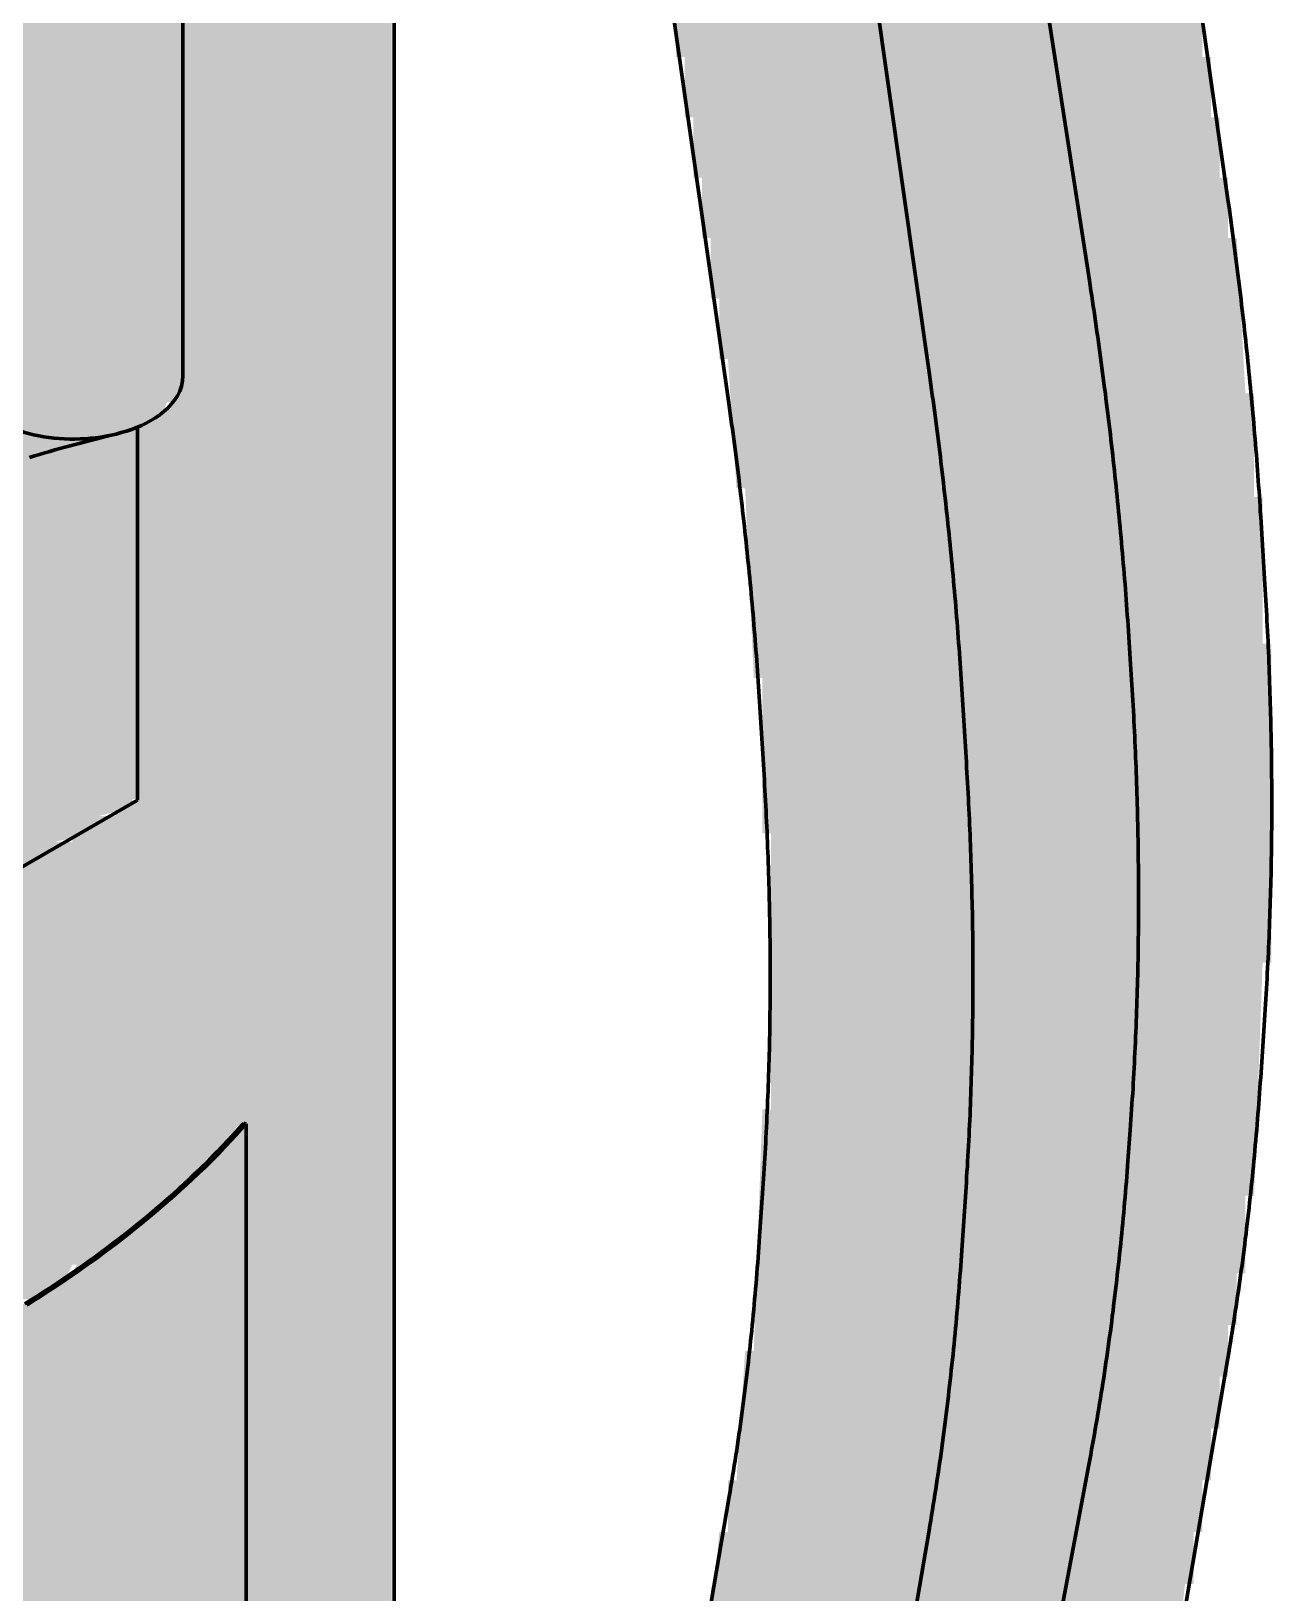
# Model space of a CAD drawing. Header units: millimetres. Extents: x 0 to 420, y 0 to 297.
# Drawn here: x 246.51 to 260.9, y 198.87 to 216.97 of the extents above; entities that cross this region are included whole.
import ezdxf

# ---------------------------------------------------------------- set-up
doc = ezdxf.new("R2010")
doc.units = ezdxf.units.MM
doc.layers.add('01-VISIBLE', color=7, linetype='CONTINUOUS', lineweight=70)
doc.layers.add('13-GRAFICA', color=30, linetype='CONTINUOUS', lineweight=18)

msp = doc.modelspace()

# ---------------------------------------------------------------- hatches: boundary and pattern name
at = {"layer": '13-GRAFICA', "true_color": 0xb21820}
h = msp.add_hatch(color=7, dxfattribs=at)
h.dxf.hatch_style = 1
h.paths.add_polyline_path([(220.992, 262.475), (220.992, 262.375), (221.192, 262.375), (221.192, 262.275), (221.792, 262.175), (221.792, 262.075), (221.992, 262.075), (221.992, 261.975), (222.192, 261.975), (222.192, 261.875), (222.392, 261.875), (222.392, 261.775), (222.592, 261.775), (222.592, 261.675), (222.792, 261.675), (222.792, 261.575), (222.992, 261.575), (222.992, 261.475), (223.592, 261.275), (223.692, 261.075), (223.892, 261.075), (223.892, 260.975), (224.292, 260.875), (224.392, 260.675), (224.992, 260.475), (225.092, 260.275), (225.692, 260.075), (225.792, 259.875), (225.992, 259.875), (225.992, 259.775), (226.192, 259.775), (226.292, 259.575), (226.892, 259.375), (226.992, 259.175), (227.592, 258.975), (227.692, 258.775), (228.292, 258.575), (228.392, 258.375), (228.792, 258.275), (228.892, 258.075), (229.092, 258.075), (229.092, 257.975), (229.492, 257.875), (229.592, 257.675), (230.192, 257.475), (230.292, 257.275), (230.692, 257.175), (230.792, 256.975), (231.392, 256.775), (231.492, 256.575), (231.692, 256.575), (231.692, 256.475), (232.092, 256.375), (232.192, 256.175), (232.792, 255.975), (232.892, 255.775), (233.292, 255.675), (233.392, 255.475), (233.992, 255.275), (234.092, 255.075), (234.492, 254.975), (234.492, 254.875), (234.792, 254.775), (234.892, 254.575), (235.292, 254.475), (235.392, 254.275), (235.592, 254.275), (235.692, 254.075), (236.092, 253.975), (236.292, 253.675), (236.492, 253.675), (236.592, 253.475), (236.792, 253.475), (236.892, 253.275), (237.092, 253.275), (237.292, 252.975), (237.492, 252.975), (237.492, 252.875), (237.792, 252.775), (238.092, 252.375), (238.292, 252.375), (238.492, 252.075), (238.692, 252.075), (238.992, 251.675), (239.192, 251.675), (239.392, 251.375), (239.592, 251.375), (240.092, 250.775), (240.292, 250.775), (240.792, 250.175), (240.992, 250.175), (242.192, 248.875), (242.392, 248.875), (242.392, 248.775), (243.192, 248.075), (243.192, 247.875), (244.292, 246.875), (244.292, 246.675), (244.392, 246.675), (244.392, 246.575), (244.692, 246.375), (244.692, 246.175), (245.092, 245.875), (245.092, 245.675), (245.392, 245.475), (245.392, 245.275), (245.592, 245.175), (245.592, 244.975), (245.792, 244.875), (245.792, 244.675), (246.092, 244.475), (246.092, 244.275), (246.292, 244.175), (246.292, 243.975), (246.492, 243.875), (246.492, 243.675), (246.792, 243.475), (246.792, 243.275), (246.892, 243.275), (246.992, 242.975), (247.192, 242.875), (247.192, 242.675), (247.292, 242.675), (247.292, 242.475), (247.392, 242.475), (247.392, 242.275), (247.492, 242.275), (247.492, 242.075), (247.592, 242.075), (247.592, 241.875), (247.692, 241.875), (247.692, 241.675), (247.792, 241.675), (247.892, 240.975), (247.992, 240.975), (247.992, 240.675), (248.092, 240.675), (248.092, 240.175), (248.192, 240.175), (248.192, 238.975), (248.292, 238.975), (248.292, 212.875), (248.192, 212.875), (248.192, 212.675), (248.092, 212.675), (247.992, 212.475), (247.792, 212.475), (247.792, 208.075), (247.692, 208.075), (247.692, 207.975), (247.292, 207.875), (247.192, 207.675), (246.792, 207.575), (246.692, 207.375), (246.092, 207.175), (245.992, 206.975), (245.392, 206.775), (245.392, 206.675), (245.092, 206.575), (245.092, 206.475), (244.592, 206.575), (244.592, 211.475), (244.692, 211.475), (244.692, 211.675), (244.892, 211.775), (244.892, 211.975), (245.092, 212.075), (245.092, 212.275), (245.392, 212.475), (245.392, 212.675), (245.492, 212.675), (245.592, 212.975), (245.692, 212.975), (245.692, 239.775), (245.592, 239.775), (245.492, 240.575), (245.392, 240.575), (245.392, 240.875), (245.292, 240.875), (245.192, 241.275), (244.992, 241.375), (244.992, 241.575), (244.792, 241.675), (244.792, 241.875), (244.592, 241.975), (244.592, 242.175), (244.392, 242.275), (244.392, 242.475), (244.092, 242.675), (244.092, 242.875), (243.892, 242.975), (243.892, 243.175), (243.692, 243.275), (243.692, 243.475), (243.392, 243.675), (243.392, 243.875), (243.192, 243.975), (243.192, 244.175), (242.792, 244.475), (242.792, 244.675), (242.492, 244.875), (242.492, 245.075), (241.792, 245.675), (241.792, 245.875), (241.692, 245.875), (239.992, 247.675), (239.792, 247.675), (239.092, 248.475), (238.892, 248.475), (238.392, 249.075), (238.192, 249.075), (237.792, 249.575), (237.592, 249.575), (237.392, 249.875), (237.192, 249.875), (236.892, 250.275), (236.692, 250.275), (236.492, 250.575), (236.292, 250.575), (236.092, 250.875), (235.892, 250.875), (235.892, 250.975), (235.592, 251.075), (235.392, 251.375), (235.192, 251.375), (235.092, 251.575), (234.892, 251.575), (234.692, 251.875), (234.492, 251.875), (234.392, 252.075), (234.192, 252.075), (234.192, 252.175), (233.992, 252.175), (233.892, 252.375), (233.492, 252.475), (233.392, 252.675), (233.192, 252.675), (233.092, 252.875), (232.692, 252.975), (232.592, 253.175), (231.992, 253.375), (231.892, 253.575), (231.292, 253.775), (231.192, 253.975), (230.592, 254.175), (230.492, 254.375), (230.092, 254.475), (229.992, 254.675), (229.792, 254.675), (229.792, 254.775), (229.392, 254.875), (229.292, 255.075), (228.692, 255.275), (228.592, 255.475), (227.992, 255.675), (227.892, 255.875), (227.492, 255.975), (227.392, 256.175), (227.192, 256.175), (227.192, 256.275), (226.792, 256.375), (226.692, 256.575), (226.092, 256.775), (225.992, 256.975), (225.392, 257.175), (225.292, 257.375), (225.092, 257.375), (225.092, 257.475), (224.892, 257.475), (224.792, 257.675), (224.192, 257.875), (224.092, 258.075), (223.492, 258.275), (223.392, 258.475), (222.992, 258.575), (222.892, 258.775), (222.692, 258.775), (222.692, 258.875), (222.492, 258.875), (222.492, 258.975), (222.292, 258.975), (222.292, 259.075), (222.092, 259.075), (222.092, 259.175), (221.492, 259.375), (221.492, 259.475), (221.192, 259.575), (221.192, 259.675), (220.692, 259.775), (220.692, 259.875), (220.692, 262.475)])
at = {"layer": '13-GRAFICA', "true_color": 0x202020}
h = msp.add_hatch(color=7, dxfattribs=at)
h.dxf.hatch_style = 1
h.paths.add_polyline_path([(250.692, 183.375), (250.992, 183.275), (251.092, 183.075), (251.492, 182.975), (251.492, 182.875), (251.792, 182.875), (251.792, 182.775), (251.992, 182.775), (251.992, 182.675), (252.192, 182.675), (252.192, 182.575), (252.392, 182.575), (252.392, 182.475), (252.892, 182.375), (252.892, 183.175), (252.992, 183.175), (252.992, 187.775), (253.092, 187.775), (253.092, 189.575), (253.192, 189.575), (253.292, 192.175), (253.392, 192.175), (253.492, 193.675), (253.592, 193.675), (253.592, 194.275), (253.692, 194.275), (253.692, 194.875), (253.792, 194.875), (253.792, 195.475), (253.892, 195.475), (253.892, 196.075), (253.992, 196.075), (253.992, 196.675), (254.092, 196.675), (254.292, 198.475), (254.392, 198.475), (254.492, 199.575), (254.592, 199.575), (254.592, 200.175), (254.692, 200.175), (254.792, 201.675), (254.892, 201.675), (254.992, 204.475), (255.092, 204.475), (255.092, 207.675), (254.992, 207.675), (254.992, 209.475), (254.892, 209.475), (254.792, 211.675), (254.692, 211.675), (254.592, 213.175), (254.492, 213.175), (254.492, 213.875), (254.392, 213.875), (254.392, 214.575), (254.292, 214.575), (254.292, 215.275), (254.192, 215.275), (254.192, 215.975), (254.092, 215.975), (254.092, 216.675), (253.992, 216.675), (253.992, 217.375), (253.892, 217.375), (253.892, 218.075), (253.792, 218.075), (253.792, 218.775), (253.692, 218.775), (253.692, 219.475), (253.592, 219.475), (253.592, 220.175), (253.492, 220.175), (253.392, 221.975), (253.292, 221.975), (253.192, 224.875), (253.092, 224.875), (253.092, 226.675), (252.992, 226.675), (252.992, 231.575), (252.892, 231.575), (252.892, 232.375), (252.792, 232.375), (252.792, 232.775), (252.692, 232.775), (252.692, 233.275), (252.592, 233.275), (252.492, 234.075), (252.392, 234.075), (252.292, 234.675), (252.192, 234.675), (252.192, 234.875), (252.092, 234.875), (251.892, 235.775), (251.792, 235.775), (251.792, 235.975), (251.692, 235.975), (251.692, 236.175), (251.592, 236.175), (251.592, 236.375), (251.492, 236.375), (251.492, 236.575), (251.392, 236.575), (251.392, 236.875), (251.292, 236.875), (251.292, 237.075), (251.192, 237.075), (251.192, 237.275), (251.092, 237.275), (250.892, 237.875), (250.692, 237.975), (250.692, 238.175), (250.492, 238.275), (250.492, 238.475), (250.292, 238.575), (250.192, 238.975), (250.092, 238.975), (249.992, 239.275), (249.692, 239.475), (249.692, 239.675), (249.192, 240.075), (249.192, 240.275), (249.092, 240.275), (247.992, 241.475), (247.792, 241.475), (247.792, 241.675), (247.692, 241.675), (247.692, 241.875), (247.592, 241.875), (247.592, 242.075), (247.492, 242.075), (247.492, 242.275), (247.392, 242.275), (247.192, 242.875), (246.992, 242.975), (246.992, 243.175), (246.792, 243.275), (246.792, 243.475), (246.492, 243.675), (246.492, 243.875), (246.292, 243.975), (246.292, 244.175), (246.092, 244.275), (246.092, 244.475), (245.792, 244.675), (245.792, 244.875), (245.592, 244.975), (245.592, 245.175), (245.392, 245.275), (245.392, 245.475), (245.292, 245.475), (245.292, 245.575), (245.092, 245.675), (245.092, 245.875), (244.992, 245.875), (245.092, 246.175), (245.592, 246.275), (245.692, 246.475), (245.892, 246.475), (245.992, 246.675), (246.392, 246.775), (246.492, 246.975), (246.692, 246.975), (246.692, 247.075), (246.892, 247.075), (246.892, 247.175), (247.092, 247.175), (247.092, 247.275), (247.792, 247.275), (247.792, 247.375), (249.092, 247.375), (249.092, 247.275), (249.392, 247.275), (249.392, 247.175), (250.192, 247.075), (250.192, 246.975), (250.792, 246.775), (250.892, 246.575), (251.292, 246.475), (251.392, 246.275), (251.992, 246.075), (251.992, 245.975), (252.092, 245.975), (252.192, 245.775), (252.392, 245.775), (253.092, 244.975), (253.292, 244.975), (253.292, 244.875), (254.192, 244.075), (254.192, 243.875), (254.692, 243.475), (254.692, 243.275), (255.192, 242.875), (255.192, 242.675), (255.392, 242.575), (255.392, 242.375), (255.492, 242.375), (255.592, 242.075), (255.792, 241.975), (255.892, 241.575), (256.092, 241.475), (256.092, 241.275), (256.192, 241.275), (256.292, 240.975), (256.492, 240.875), (256.592, 240.375), (256.692, 240.375), (256.692, 240.175), (256.792, 240.175), (256.792, 239.975), (256.892, 239.975), (256.892, 239.775), (256.992, 239.775), (256.992, 239.575), (257.092, 239.575), (257.092, 239.375), (257.192, 239.375), (257.192, 239.175), (257.292, 239.175), (257.292, 238.975), (257.392, 238.975), (257.392, 238.775), (257.492, 238.775), (257.692, 237.875), (257.792, 237.875), (257.792, 237.675), (257.892, 237.675), (257.892, 237.375), (257.992, 237.375), (257.992, 237.075), (258.092, 237.075), (258.092, 236.775), (258.192, 236.775), (258.192, 236.375), (258.292, 236.375), (258.292, 235.975), (258.392, 235.975), (258.392, 235.475), (258.492, 235.475), (258.492, 235.075), (258.592, 235.075), (258.592, 234.575), (258.692, 234.575), (258.692, 233.575), (258.792, 233.575), (258.792, 229.175), (258.892, 229.175), (258.892, 226.975), (258.992, 226.975), (259.092, 224.075), (259.192, 224.075), (259.192, 223.175), (259.292, 223.175), (259.392, 221.575), (259.492, 221.575), (259.492, 220.875), (259.592, 220.875), (259.592, 220.175), (259.692, 220.175), (259.692, 219.475), (259.792, 219.475), (259.792, 218.775), (259.892, 218.775), (259.892, 218.075), (259.992, 218.075), (259.992, 217.375), (260.092, 217.375), (260.092, 216.675), (260.192, 216.675), (260.192, 215.975), (260.292, 215.975), (260.292, 215.275), (260.392, 215.275), (260.392, 214.575), (260.492, 214.575), (260.592, 212.775), (260.692, 212.775), (260.692, 211.575), (260.792, 211.575), (260.792, 209.875), (260.892, 209.875), (260.892, 206.175), (260.792, 206.175), (260.692, 203.475), (260.592, 203.475), (260.592, 202.575), (260.492, 202.575), (260.492, 201.975), (260.392, 201.975), (260.392, 201.375), (260.292, 201.375), (260.292, 200.775), (260.192, 200.775), (260.192, 200.175), (260.092, 200.175), (260.092, 199.575), (259.992, 199.575), (259.992, 198.975), (259.892, 198.975), (259.692, 197.175), (259.592, 197.175), (259.492, 196.075), (259.392, 196.075), (259.392, 195.375), (259.292, 195.375), (259.292, 194.775), (259.192, 194.775), (259.192, 193.875), (259.092, 193.875), (259.092, 192.775), (258.992, 192.775), (258.892, 189.175), (258.792, 189.175), (258.792, 184.975), (258.692, 184.975), (258.692, 184.075), (258.592, 184.075), (258.592, 183.775), (258.492, 183.775), (258.492, 183.475), (258.392, 183.475), (258.392, 183.175), (258.292, 183.175), (258.292, 182.875), (258.192, 182.875), (258.192, 182.675), (258.092, 182.675), (257.992, 182.175), (257.592, 181.875), (257.592, 181.675), (257.192, 181.375), (257.192, 181.175), (257.092, 181.175), (256.892, 180.875), (256.692, 180.875), (256.592, 180.675), (255.992, 180.475), (255.892, 180.275), (255.692, 180.275), (255.692, 180.175), (255.092, 179.975), (254.992, 179.775), (254.592, 179.675), (254.492, 179.475), (254.092, 179.375), (253.992, 179.175), (253.492, 179.075), (253.292, 178.775), (252.692, 178.575), (252.592, 178.375), (252.392, 178.375), (252.392, 178.275), (252.192, 178.275), (252.192, 178.175), (251.992, 178.175), (251.992, 178.075), (250.792, 177.975), (250.792, 177.875), (250.692, 177.875)])
at = {"layer": '13-GRAFICA', "true_color": 0xb21820}
h = msp.add_hatch(color=7, dxfattribs=at)
h.dxf.hatch_style = 1
h.paths.add_polyline_path([(248.992, 226.775), (249.292, 226.975), (249.292, 227.175), (249.392, 227.175), (249.392, 227.275), (249.692, 227.475), (249.692, 227.675), (249.892, 227.775), (249.892, 227.975), (249.992, 227.975), (249.992, 228.175), (250.092, 228.175), (250.092, 228.475), (250.192, 228.475), (250.192, 228.775), (250.292, 228.775), (250.292, 229.175), (250.392, 229.175), (250.592, 230.075), (250.692, 230.075), (250.692, 177.275), (250.592, 177.275), (250.592, 177.075), (250.492, 177.075), (250.492, 176.675), (250.392, 176.675), (250.192, 175.775), (250.092, 175.775), (250.092, 175.575), (249.992, 175.575), (249.992, 175.175), (249.692, 175.175), (249.692, 175.275), (249.592, 175.275), (249.492, 175.675), (249.392, 175.675), (249.292, 175.975), (249.092, 176.075), (249.092, 176.275), (248.992, 176.275), (248.992, 176.475), (248.992, 187.375), (248.992, 204.275), (248.992, 226.575)])
h = msp.add_hatch(color=7, dxfattribs=at)
h.dxf.hatch_style = 1
h.paths.add_polyline_path([(225.392, 223.075), (225.392, 222.975), (225.692, 222.975), (225.692, 222.875), (225.992, 222.875), (225.992, 222.775), (226.892, 222.575), (226.892, 222.475), (227.092, 222.475), (227.092, 222.375), (227.392, 222.375), (227.392, 222.275), (227.692, 222.275), (227.692, 222.175), (227.992, 222.175), (227.992, 222.075), (228.292, 222.075), (228.292, 221.975), (229.392, 221.875), (229.392, 221.775), (230.492, 221.675), (230.492, 221.575), (231.092, 221.575), (231.092, 221.475), (231.592, 221.475), (231.592, 221.375), (236.492, 221.275), (236.492, 221.375), (237.392, 221.375), (237.392, 221.475), (239.292, 221.575), (239.292, 221.675), (239.692, 221.675), (239.692, 221.775), (240.092, 221.775), (240.092, 221.875), (240.492, 221.875), (240.492, 221.975), (240.892, 221.975), (240.892, 222.075), (242.092, 222.275), (242.092, 222.375), (242.392, 222.375), (242.392, 222.475), (243.092, 222.575), (243.092, 222.675), (243.292, 222.675), (243.292, 222.775), (243.492, 222.775), (243.492, 222.875), (243.692, 222.875), (243.692, 222.975), (243.892, 222.975), (243.892, 223.075), (244.192, 223.075), (244.192, 223.175), (244.392, 223.175), (244.392, 223.275), (244.592, 223.275), (244.592, 223.375), (244.792, 223.375), (244.792, 223.475), (244.992, 223.475), (244.992, 223.575), (245.292, 223.575), (245.292, 223.675), (245.692, 223.775), (245.692, 212.975), (245.592, 212.975), (245.592, 212.775), (245.392, 212.675), (245.392, 212.475), (245.092, 212.275), (245.092, 212.075), (244.892, 211.975), (244.892, 211.775), (244.792, 211.775), (244.692, 211.475), (244.592, 211.475), (244.592, 206.575), (244.792, 206.575), (244.792, 206.475), (245.292, 206.575), (245.392, 206.775), (245.992, 206.975), (246.092, 207.175), (246.692, 207.375), (246.792, 207.575), (246.992, 207.575), (246.992, 207.675), (247.192, 207.675), (247.292, 207.875), (247.492, 207.875), (247.492, 207.975), (247.792, 208.075), (247.792, 212.475), (247.992, 212.475), (247.992, 212.575), (248.192, 212.675), (248.192, 212.875), (248.292, 212.875), (248.292, 225.875), (248.592, 226.075), (248.592, 226.275), (248.992, 226.575), (248.992, 204.275), (248.892, 204.275), (248.792, 204.075), (248.592, 204.075), (247.992, 203.375), (247.792, 203.375), (247.292, 202.775), (247.092, 202.775), (247.092, 202.675), (246.992, 202.675), (246.892, 202.475), (246.692, 202.475), (246.592, 202.275), (246.392, 202.275), (246.392, 202.175), (246.192, 202.175), (246.192, 202.075), (245.992, 202.075), (245.992, 201.975), (245.792, 201.975), (245.792, 201.875), (245.192, 201.675), (245.092, 201.475), (244.892, 201.475), (244.892, 201.375), (244.692, 201.375), (244.692, 201.275), (244.492, 201.275), (244.492, 201.175), (244.292, 201.175), (244.292, 201.075), (244.092, 201.075), (244.092, 200.975), (243.792, 200.975), (243.792, 200.875), (243.492, 200.875), (243.492, 200.775), (243.192, 200.775), (243.192, 200.675), (242.892, 200.675), (242.892, 200.575), (242.592, 200.575), (242.592, 200.475), (242.192, 200.475), (242.192, 200.375), (241.892, 200.375), (241.892, 200.275), (241.592, 200.275), (241.592, 200.175), (241.292, 200.175), (241.292, 200.075), (240.992, 200.075), (240.992, 199.975), (239.892, 199.875), (239.892, 199.775), (239.292, 199.775), (239.292, 199.675), (238.692, 199.675), (238.692, 199.575), (238.092, 199.575), (238.092, 199.475), (237.492, 199.475), (237.492, 199.375), (233.292, 199.275), (233.292, 199.375), (232.392, 199.375), (232.392, 199.475), (229.792, 199.675), (229.792, 199.775), (228.992, 199.875), (228.992, 199.975), (228.692, 199.975), (228.692, 200.075), (228.292, 200.075), (228.292, 200.175), (227.892, 200.175), (227.892, 200.275), (227.492, 200.275), (227.492, 200.375), (227.092, 200.375), (227.092, 200.475), (226.792, 200.475), (226.792, 200.575), (226.392, 200.575), (226.392, 200.675), (226.192, 200.675), (226.192, 200.775), (225.892, 200.775), (225.892, 200.875), (225.692, 200.875), (225.692, 200.975), (225.492, 200.975), (225.492, 201.075), (225.292, 201.075), (225.292, 201.175), (225.192, 201.175), (225.192, 223.075)])
at = {"layer": '13-GRAFICA', "true_color": 0xffffff}
h = msp.add_hatch(color=7, dxfattribs=at)
h.dxf.hatch_style = 1
h.paths.add_polyline_path([(226.192, 200.675), (226.392, 200.675), (226.392, 200.575), (226.792, 200.575), (226.792, 200.475), (227.092, 200.475), (227.092, 200.375), (227.492, 200.375), (227.492, 200.275), (228.692, 200.075), (228.692, 199.975), (229.392, 199.875), (229.392, 199.775), (229.792, 199.775), (229.792, 199.675), (230.592, 199.675), (230.592, 199.575), (231.492, 199.575), (231.492, 199.475), (232.392, 199.475), (232.392, 199.375), (233.292, 199.375), (233.292, 199.275), (237.492, 199.375), (237.492, 199.475), (238.092, 199.475), (238.092, 199.575), (238.692, 199.575), (238.692, 199.675), (239.292, 199.675), (239.292, 199.775), (239.892, 199.775), (239.892, 199.875), (240.992, 199.975), (240.992, 200.075), (241.292, 200.075), (241.292, 200.175), (241.592, 200.175), (241.592, 200.275), (241.892, 200.275), (241.892, 200.375), (242.192, 200.375), (242.192, 200.475), (242.592, 200.475), (242.592, 200.575), (242.892, 200.575), (242.892, 200.675), (243.192, 200.675), (243.192, 200.775), (244.092, 200.975), (244.092, 201.075), (244.292, 201.075), (244.292, 201.175), (244.492, 201.175), (244.492, 201.275), (245.092, 201.475), (245.192, 201.675), (245.392, 201.675), (245.392, 201.775), (245.592, 201.775), (245.592, 201.875), (245.792, 201.875), (245.792, 201.975), (245.992, 201.975), (245.992, 202.075), (246.592, 202.275), (246.692, 202.475), (246.892, 202.475), (246.892, 202.575), (246.992, 202.575), (247.092, 202.775), (247.292, 202.775), (247.792, 203.375), (247.992, 203.375), (248.592, 204.075), (248.792, 204.075), (248.792, 204.175), (248.992, 204.275), (248.992, 187.375), (248.892, 187.375), (248.592, 186.975), (248.392, 186.975), (247.892, 186.375), (247.692, 186.375), (247.192, 185.775), (246.992, 185.775), (246.792, 185.475), (246.592, 185.475), (246.592, 185.375), (246.392, 185.375), (246.392, 185.275), (246.192, 185.275), (246.192, 185.175), (245.992, 185.175), (245.992, 185.075), (245.392, 184.875), (245.292, 184.675), (245.092, 184.675), (245.092, 184.575), (244.892, 184.575), (244.892, 184.475), (244.692, 184.475), (244.692, 184.375), (244.492, 184.375), (244.492, 184.275), (244.292, 184.275), (244.292, 184.175), (244.092, 184.175), (244.092, 184.075), (243.792, 184.075), (243.792, 183.975), (243.492, 183.975), (243.492, 183.875), (243.192, 183.875), (243.192, 183.775), (242.892, 183.775), (242.892, 183.675), (242.592, 183.675), (242.592, 183.575), (242.292, 183.575), (242.292, 183.475), (241.992, 183.475), (241.992, 183.375), (241.592, 183.375), (241.592, 183.275), (241.292, 183.275), (241.292, 183.175), (240.992, 183.175), (240.992, 183.075), (240.592, 183.075), (240.592, 182.975), (239.292, 182.875), (239.292, 182.775), (238.692, 182.775), (238.692, 182.675), (238.092, 182.675), (238.092, 182.575), (237.492, 182.575), (237.492, 182.475), (233.192, 182.375), (233.192, 182.475), (232.392, 182.475), (232.392, 182.575), (229.792, 182.775), (229.792, 182.875), (229.392, 182.875), (229.392, 182.975), (228.992, 182.975), (228.992, 183.075), (228.592, 183.075), (228.592, 183.175), (228.292, 183.175), (228.292, 183.275), (227.892, 183.275), (227.892, 183.375), (227.492, 183.375), (227.492, 183.475), (227.092, 183.475), (227.092, 183.575), (226.792, 183.575), (226.792, 183.675), (226.092, 183.775), (226.092, 183.875), (225.892, 183.875), (225.892, 183.975), (225.692, 183.975), (225.692, 184.075), (225.492, 184.075), (225.492, 184.175), (225.292, 184.175), (225.292, 184.275), (225.092, 184.275), (225.092, 184.375), (224.792, 184.375), (224.792, 184.475), (224.592, 184.475), (224.592, 184.575), (224.392, 184.575), (224.392, 184.675), (224.192, 184.675), (224.192, 184.775), (223.992, 184.775), (223.992, 184.875), (223.692, 184.875), (223.692, 184.975), (223.292, 185.075), (223.092, 185.375), (222.892, 185.375), (222.792, 185.575), (222.592, 185.575), (222.392, 185.875), (222.192, 185.875), (222.192, 185.975), (222.092, 185.975), (221.992, 186.175), (221.792, 186.175), (221.592, 186.475), (221.392, 186.475), (221.292, 186.675), (221.092, 186.675), (220.992, 186.975), (220.592, 187.275), (220.592, 187.475), (220.192, 187.775), (220.192, 204.675), (220.692, 204.275), (220.692, 204.075), (220.792, 204.075), (221.392, 203.375), (221.592, 203.375), (221.792, 203.075), (221.992, 203.075), (222.092, 202.875), (222.292, 202.875), (222.492, 202.575), (222.692, 202.575), (222.892, 202.275), (223.092, 202.275), (223.092, 202.175), (223.392, 202.075), (223.492, 201.875), (223.992, 201.775), (223.992, 201.675), (224.192, 201.675), (224.192, 201.575), (224.392, 201.575), (224.392, 201.475), (224.592, 201.475), (224.592, 201.375), (224.792, 201.375), (224.792, 201.275), (225.092, 201.275), (225.092, 201.175), (225.292, 201.175), (225.292, 201.075), (225.492, 201.075), (225.492, 200.975), (225.692, 200.975), (225.692, 200.875), (225.892, 200.875), (225.892, 200.775), (226.192, 200.775)])

# ---------------------------------------------------------------- linework, layer by layer
at = {"layer": '01-VISIBLE'}
for p, q in [((248.274, 238.668), (248.274, 212.979)), ((250.722, 178.021), (250.722, 230.277)), ((260.394, 214.994), (259.401, 221.961)), ((258.783, 214.083), (257.746, 220.782)), ((256.929, 212.993), (255.936, 219.96)), ((254.602, 212.662), (253.61, 219.629)), ((247.747, 208.06), (247.747, 212.384)), ((260.818, 210.56), (260.769, 211.345)), ((259.257, 209.696), (259.231, 210.086)), ((257.353, 208.56), (257.304, 209.345)), ((255.008, 208.414), (254.959, 209.199)), ((244.918, 206.427), (247.747, 208.06)), ((260.769, 204.844), (260.817, 205.573)), ((248.978, 204.315), (249.005, 204.308)), ((249.005, 187.422), (249.005, 204.308)), ((259.23, 203.877), (259.257, 204.236)), ((254.959, 203), (255.008, 203.729)), ((257.304, 202.844), (257.353, 203.572)), ((259.396, 195.771), (260.389, 201.592)), ((257.739, 194.852), (258.776, 200.353)), ((253.615, 194.166), (254.607, 199.987)), ((255.931, 193.771), (256.924, 199.592))]:
    msp.add_line(p, q, dxfattribs=at)
for points in [[(260.769, 211.345), (260.765, 211.405), (260.762, 211.465), (260.758, 211.525), (260.754, 211.585), (260.75, 211.645), (260.745, 211.705), (260.741, 211.765), (260.737, 211.825), (260.732, 211.885), (260.728, 211.945), (260.723, 212.005), (260.719, 212.065), (260.714, 212.125), (260.709, 212.185), (260.704, 212.245), (260.699, 212.305), (260.694, 212.365), (260.689, 212.425), (260.684, 212.485), (260.678, 212.545), (260.673, 212.605), (260.667, 212.664), (260.662, 212.724), (260.656, 212.784), (260.65, 212.844), (260.645, 212.904), (260.639, 212.964), (260.633, 213.024), (260.627, 213.084), (260.621, 213.143), (260.615, 213.203), (260.608, 213.263), (260.602, 213.323), (260.596, 213.383), (260.589, 213.442), (260.582, 213.502), (260.576, 213.562), (260.569, 213.622), (260.562, 213.681), (260.555, 213.741), (260.548, 213.801), (260.541, 213.861), (260.534, 213.92), (260.527, 213.98), (260.52, 214.04), (260.513, 214.1), (260.505, 214.159), (260.498, 214.219), (260.49, 214.279), (260.482, 214.338), (260.475, 214.398), (260.467, 214.458), (260.459, 214.517), (260.451, 214.577), (260.443, 214.636), (260.435, 214.696), (260.427, 214.756), (260.419, 214.815), (260.41, 214.875), (260.402, 214.934), (260.394, 214.994)], [(259.231, 210.086), (259.227, 210.146), (259.223, 210.206), (259.218, 210.266), (259.214, 210.325), (259.21, 210.385), (259.205, 210.445), (259.2, 210.505), (259.196, 210.565), (259.191, 210.625), (259.186, 210.685), (259.181, 210.745), (259.176, 210.804), (259.171, 210.864), (259.166, 210.924), (259.161, 210.984), (259.156, 211.044), (259.15, 211.103), (259.145, 211.163), (259.139, 211.223), (259.133, 211.283), (259.128, 211.343), (259.122, 211.402), (259.116, 211.462), (259.11, 211.522), (259.104, 211.582), (259.098, 211.641), (259.092, 211.701), (259.086, 211.761), (259.079, 211.821), (259.073, 211.88), (259.066, 211.94), (259.06, 212), (259.053, 212.059), (259.046, 212.119), (259.04, 212.179), (259.033, 212.238), (259.026, 212.298), (259.019, 212.358), (259.012, 212.417), (259.005, 212.477), (258.997, 212.537), (258.99, 212.596), (258.983, 212.656), (258.975, 212.715), (258.968, 212.775), (258.96, 212.834), (258.952, 212.894), (258.944, 212.954), (258.937, 213.013), (258.929, 213.073), (258.921, 213.132), (258.913, 213.192), (258.905, 213.251), (258.896, 213.311), (258.888, 213.37), (258.88, 213.43), (258.871, 213.489), (258.863, 213.549), (258.854, 213.608), (258.845, 213.667), (258.837, 213.727), (258.828, 213.786), (258.819, 213.846), (258.81, 213.905), (258.801, 213.964), (258.792, 214.024), (258.783, 214.083)], [(247.902, 212.461), (247.954, 212.492), (248.004, 212.527), (248.052, 212.565), (248.097, 212.605), (248.139, 212.649), (248.176, 212.697), (248.209, 212.748), (248.237, 212.802), (248.257, 212.859), (248.27, 212.919), (248.274, 212.979)], [(257.304, 209.345), (257.301, 209.405), (257.297, 209.465), (257.293, 209.525), (257.289, 209.585), (257.285, 209.645), (257.281, 209.705), (257.276, 209.765), (257.272, 209.825), (257.267, 209.885), (257.263, 209.945), (257.258, 210.005), (257.254, 210.065), (257.249, 210.125), (257.244, 210.185), (257.239, 210.245), (257.234, 210.305), (257.229, 210.364), (257.224, 210.424), (257.219, 210.484), (257.213, 210.544), (257.208, 210.604), (257.203, 210.664), (257.197, 210.724), (257.191, 210.784), (257.186, 210.844), (257.18, 210.904), (257.174, 210.963), (257.168, 211.023), (257.162, 211.083), (257.156, 211.143), (257.15, 211.203), (257.143, 211.263), (257.137, 211.322), (257.131, 211.382), (257.124, 211.442), (257.118, 211.502), (257.111, 211.562), (257.104, 211.621), (257.097, 211.681), (257.091, 211.741), (257.084, 211.801), (257.077, 211.86), (257.069, 211.92), (257.062, 211.98), (257.055, 212.039), (257.048, 212.099), (257.04, 212.159), (257.033, 212.218), (257.025, 212.278), (257.018, 212.338), (257.01, 212.397), (257.002, 212.457), (256.994, 212.517), (256.986, 212.576), (256.978, 212.636), (256.97, 212.696), (256.962, 212.755), (256.954, 212.815), (256.946, 212.874), (256.937, 212.934), (256.929, 212.993)], [(254.959, 209.199), (254.955, 209.259), (254.951, 209.319), (254.947, 209.379), (254.943, 209.439), (254.939, 209.499), (254.935, 209.559), (254.931, 209.619), (254.926, 209.679), (254.922, 209.738), (254.917, 209.798), (254.913, 209.858), (254.908, 209.918), (254.903, 209.978), (254.898, 210.038), (254.893, 210.097), (254.888, 210.157), (254.883, 210.217), (254.878, 210.277), (254.873, 210.337), (254.867, 210.396), (254.862, 210.456), (254.856, 210.516), (254.851, 210.576), (254.845, 210.636), (254.839, 210.695), (254.833, 210.755), (254.827, 210.815), (254.821, 210.874), (254.815, 210.934), (254.809, 210.994), (254.802, 211.054), (254.796, 211.113), (254.79, 211.173), (254.783, 211.233), (254.776, 211.292), (254.77, 211.352), (254.763, 211.412), (254.756, 211.471), (254.749, 211.531), (254.742, 211.591), (254.735, 211.65), (254.728, 211.71), (254.721, 211.769), (254.713, 211.829), (254.706, 211.888), (254.698, 211.948), (254.691, 212.008), (254.683, 212.067), (254.675, 212.127), (254.668, 212.186), (254.66, 212.246), (254.652, 212.305), (254.644, 212.365), (254.635, 212.424), (254.627, 212.484), (254.619, 212.543), (254.611, 212.603), (254.602, 212.662)], [(246.2, 212.412), (246.255, 212.387), (246.311, 212.365), (246.368, 212.345), (246.426, 212.327), (246.484, 212.31), (246.542, 212.296), (246.601, 212.284), (246.661, 212.273), (246.72, 212.265), (246.78, 212.257), (246.84, 212.252), (246.901, 212.248), (246.961, 212.246), (247.021, 212.246), (247.081, 212.247), (247.142, 212.25), (247.202, 212.255), (247.262, 212.261), (247.322, 212.269), (247.381, 212.279), (247.44, 212.291), (247.499, 212.304)], [(247.499, 212.304), (247.559, 212.32), (247.619, 212.337), (247.677, 212.357), (247.735, 212.38), (247.792, 212.404), (247.848, 212.431), (247.902, 212.461)], [(247.499, 212.304), (247.44, 212.289), (247.38, 212.275), (247.321, 212.26), (247.262, 212.245), (247.202, 212.23), (247.143, 212.214), (247.084, 212.199), (247.025, 212.183), (246.965, 212.168), (246.906, 212.152), (246.847, 212.135), (246.788, 212.119), (246.729, 212.102), (246.671, 212.085), (246.612, 212.068), (246.553, 212.051), (246.495, 212.033)], [(260.817, 205.573), (260.821, 205.633), (260.825, 205.693), (260.829, 205.753), (260.833, 205.813), (260.836, 205.873), (260.84, 205.933), (260.843, 205.993), (260.846, 206.053), (260.849, 206.113), (260.852, 206.173), (260.855, 206.233), (260.858, 206.293), (260.861, 206.353), (260.864, 206.413), (260.866, 206.473), (260.868, 206.533), (260.871, 206.594), (260.873, 206.654), (260.875, 206.714), (260.877, 206.774), (260.879, 206.834), (260.881, 206.894), (260.883, 206.954), (260.884, 207.014), (260.886, 207.074), (260.887, 207.134), (260.889, 207.195), (260.89, 207.255), (260.891, 207.315), (260.892, 207.375), (260.893, 207.435), (260.894, 207.495), (260.895, 207.555), (260.896, 207.615), (260.896, 207.676), (260.897, 207.736), (260.897, 207.796), (260.897, 207.856), (260.898, 207.916), (260.898, 207.976), (260.898, 208.036), (260.898, 208.097), (260.897, 208.157), (260.897, 208.217), (260.897, 208.277), (260.896, 208.337), (260.896, 208.397), (260.895, 208.457), (260.895, 208.517), (260.894, 208.578), (260.893, 208.638), (260.892, 208.698), (260.891, 208.758), (260.89, 208.818), (260.888, 208.878), (260.887, 208.938), (260.886, 208.998), (260.884, 209.059), (260.883, 209.119), (260.881, 209.179), (260.879, 209.239), (260.877, 209.299), (260.875, 209.359), (260.873, 209.419), (260.871, 209.479), (260.869, 209.539), (260.867, 209.599), (260.864, 209.66), (260.862, 209.72), (260.859, 209.78), (260.856, 209.84), (260.854, 209.9), (260.851, 209.96), (260.848, 210.02), (260.845, 210.08), (260.842, 210.14), (260.839, 210.2), (260.835, 210.26), (260.832, 210.32), (260.829, 210.38), (260.825, 210.44), (260.822, 210.5), (260.818, 210.56)], [(259.257, 204.236), (259.261, 204.296), (259.265, 204.356), (259.269, 204.416), (259.273, 204.476), (259.277, 204.536), (259.281, 204.596), (259.285, 204.656), (259.289, 204.716), (259.292, 204.776), (259.296, 204.836), (259.299, 204.896), (259.302, 204.956), (259.305, 205.016), (259.308, 205.076), (259.311, 205.135), (259.314, 205.195), (259.317, 205.255), (259.319, 205.315), (259.322, 205.375), (259.324, 205.435), (259.326, 205.495), (259.329, 205.555), (259.331, 205.615), (259.333, 205.675), (259.335, 205.735), (259.337, 205.796), (259.338, 205.856), (259.34, 205.916), (259.341, 205.976), (259.343, 206.036), (259.344, 206.096), (259.345, 206.156), (259.347, 206.216), (259.348, 206.276), (259.349, 206.336), (259.349, 206.396), (259.35, 206.456), (259.351, 206.516), (259.351, 206.576), (259.352, 206.636), (259.352, 206.696), (259.353, 206.756), (259.353, 206.816), (259.353, 206.876), (259.353, 206.936), (259.353, 206.996), (259.353, 207.056), (259.352, 207.116), (259.352, 207.176), (259.352, 207.236), (259.351, 207.296), (259.35, 207.357), (259.35, 207.417), (259.349, 207.477), (259.348, 207.537), (259.347, 207.597), (259.346, 207.657), (259.345, 207.717), (259.344, 207.777), (259.342, 207.837), (259.341, 207.897), (259.339, 207.957), (259.338, 208.017), (259.336, 208.077), (259.334, 208.137), (259.332, 208.197), (259.33, 208.257), (259.328, 208.317), (259.326, 208.377), (259.324, 208.437), (259.322, 208.497), (259.319, 208.557), (259.317, 208.617), (259.314, 208.677), (259.311, 208.737), (259.309, 208.797), (259.306, 208.857), (259.303, 208.917), (259.3, 208.977), (259.297, 209.037), (259.294, 209.097), (259.29, 209.157), (259.287, 209.217), (259.284, 209.277), (259.28, 209.337), (259.276, 209.397), (259.273, 209.456), (259.269, 209.516), (259.265, 209.576), (259.261, 209.636), (259.257, 209.696)], [(257.353, 203.572), (257.357, 203.632), (257.36, 203.692), (257.364, 203.752), (257.368, 203.812), (257.371, 203.872), (257.375, 203.932), (257.378, 203.992), (257.381, 204.052), (257.385, 204.113), (257.388, 204.173), (257.391, 204.233), (257.393, 204.293), (257.396, 204.353), (257.399, 204.413), (257.401, 204.473), (257.404, 204.533), (257.406, 204.593), (257.408, 204.653), (257.41, 204.713), (257.412, 204.773), (257.414, 204.834), (257.416, 204.894), (257.418, 204.954), (257.42, 205.014), (257.421, 205.074), (257.423, 205.134), (257.424, 205.194), (257.425, 205.254), (257.426, 205.314), (257.427, 205.375), (257.428, 205.435), (257.429, 205.495), (257.43, 205.555), (257.431, 205.615), (257.431, 205.675), (257.432, 205.735), (257.432, 205.795), (257.433, 205.856), (257.433, 205.916), (257.433, 205.976), (257.433, 206.036), (257.433, 206.096), (257.433, 206.156), (257.432, 206.216), (257.432, 206.277), (257.432, 206.337), (257.431, 206.397), (257.43, 206.457), (257.43, 206.517), (257.429, 206.577), (257.428, 206.637), (257.427, 206.697), (257.426, 206.758), (257.425, 206.818), (257.424, 206.878), (257.422, 206.938), (257.421, 206.998), (257.419, 207.058), (257.418, 207.118), (257.416, 207.178), (257.414, 207.238), (257.412, 207.299), (257.41, 207.359), (257.408, 207.419), (257.406, 207.479), (257.404, 207.539), (257.402, 207.599), (257.399, 207.659), (257.397, 207.719), (257.394, 207.779), (257.392, 207.839), (257.389, 207.899), (257.386, 207.959), (257.383, 208.02), (257.38, 208.08), (257.377, 208.14), (257.374, 208.2), (257.371, 208.26), (257.367, 208.32), (257.364, 208.38), (257.36, 208.44), (257.357, 208.5), (257.353, 208.56)], [(255.008, 203.729), (255.012, 203.789), (255.016, 203.849), (255.019, 203.909), (255.023, 203.969), (255.027, 204.029), (255.03, 204.089), (255.033, 204.149), (255.036, 204.209), (255.039, 204.269), (255.042, 204.329), (255.045, 204.389), (255.048, 204.449), (255.051, 204.509), (255.053, 204.569), (255.056, 204.629), (255.058, 204.689), (255.06, 204.749), (255.062, 204.809), (255.064, 204.87), (255.066, 204.93), (255.068, 204.99), (255.07, 205.05), (255.071, 205.11), (255.073, 205.17), (255.074, 205.23), (255.075, 205.29), (255.077, 205.35), (255.078, 205.41), (255.079, 205.471), (255.08, 205.531), (255.08, 205.591), (255.081, 205.651), (255.082, 205.711), (255.082, 205.771), (255.082, 205.831), (255.083, 205.891), (255.083, 205.951), (255.083, 206.012), (255.083, 206.072), (255.083, 206.132), (255.083, 206.192), (255.082, 206.252), (255.082, 206.312), (255.081, 206.372), (255.081, 206.432), (255.08, 206.492), (255.079, 206.553), (255.078, 206.613), (255.077, 206.673), (255.076, 206.733), (255.075, 206.793), (255.074, 206.853), (255.072, 206.913), (255.071, 206.973), (255.069, 207.033), (255.068, 207.093), (255.066, 207.153), (255.064, 207.214), (255.062, 207.274), (255.06, 207.334), (255.058, 207.394), (255.056, 207.454), (255.053, 207.514), (255.051, 207.574), (255.048, 207.634), (255.046, 207.694), (255.043, 207.754), (255.04, 207.814), (255.037, 207.874), (255.034, 207.934), (255.031, 207.994), (255.028, 208.054), (255.025, 208.114), (255.022, 208.174), (255.018, 208.234), (255.015, 208.294), (255.011, 208.354), (255.008, 208.414)], [(260.389, 201.592), (260.399, 201.652), (260.409, 201.712), (260.419, 201.771), (260.428, 201.831), (260.438, 201.891), (260.448, 201.951), (260.457, 202.011), (260.466, 202.071), (260.475, 202.131), (260.484, 202.191), (260.493, 202.251), (260.502, 202.311), (260.511, 202.371), (260.519, 202.431), (260.528, 202.491), (260.536, 202.551), (260.544, 202.611), (260.553, 202.671), (260.561, 202.731), (260.568, 202.792), (260.576, 202.852), (260.584, 202.912), (260.591, 202.972), (260.599, 203.032), (260.606, 203.093), (260.613, 203.153), (260.62, 203.213), (260.627, 203.273), (260.634, 203.334), (260.641, 203.394), (260.647, 203.454), (260.654, 203.515), (260.66, 203.575), (260.666, 203.635), (260.673, 203.696), (260.679, 203.756), (260.685, 203.816), (260.69, 203.877), (260.696, 203.937), (260.702, 203.997), (260.707, 204.058), (260.713, 204.118), (260.718, 204.179), (260.723, 204.239), (260.728, 204.3), (260.733, 204.36), (260.738, 204.42), (260.743, 204.481), (260.747, 204.541), (260.752, 204.602), (260.756, 204.662), (260.761, 204.723), (260.765, 204.783), (260.769, 204.844)], [(246.44, 202.219), (246.515, 202.267), (246.591, 202.314), (246.666, 202.363), (246.741, 202.411), (246.815, 202.461), (246.889, 202.511), (246.963, 202.561), (247.037, 202.612), (247.11, 202.663), (247.182, 202.715), (247.255, 202.767), (247.327, 202.82), (247.398, 202.873), (247.47, 202.927), (247.541, 202.981), (247.611, 203.036), (247.681, 203.091), (247.751, 203.147), (247.82, 203.204), (247.888, 203.261), (247.957, 203.318), (248.025, 203.376), (248.092, 203.435), (248.159, 203.494), (248.225, 203.554), (248.291, 203.614), (248.356, 203.675), (248.421, 203.737), (248.485, 203.799), (248.549, 203.861), (248.612, 203.924), (248.675, 203.988), (248.736, 204.052), (248.798, 204.117), (248.858, 204.183), (248.919, 204.249), (248.978, 204.315)], [(246.462, 202.207), (246.538, 202.255), (246.613, 202.303), (246.688, 202.351), (246.763, 202.4), (246.838, 202.449), (246.912, 202.499), (246.986, 202.55), (247.06, 202.6), (247.133, 202.652), (247.206, 202.704), (247.278, 202.756), (247.35, 202.809), (247.422, 202.862), (247.494, 202.916), (247.565, 202.971), (247.635, 203.026), (247.705, 203.081), (247.775, 203.137), (247.844, 203.194), (247.913, 203.251), (247.982, 203.309), (248.049, 203.367), (248.117, 203.425), (248.184, 203.485), (248.25, 203.545), (248.316, 203.605), (248.382, 203.666), (248.447, 203.728), (248.511, 203.79), (248.575, 203.852), (248.638, 203.916), (248.701, 203.98), (248.763, 204.044), (248.824, 204.109), (248.885, 204.175), (248.945, 204.241), (249.005, 204.308)], [(258.776, 200.353), (258.788, 200.412), (258.799, 200.472), (258.809, 200.531), (258.82, 200.59), (258.831, 200.649), (258.841, 200.709), (258.852, 200.768), (258.862, 200.828), (258.872, 200.887), (258.882, 200.946), (258.892, 201.006), (258.902, 201.065), (258.911, 201.125), (258.921, 201.184), (258.93, 201.244), (258.939, 201.303), (258.949, 201.363), (258.958, 201.422), (258.966, 201.482), (258.975, 201.542), (258.984, 201.601), (258.993, 201.661), (259.001, 201.721), (259.009, 201.78), (259.018, 201.84), (259.026, 201.9), (259.034, 201.959), (259.042, 202.019), (259.049, 202.079), (259.057, 202.139), (259.064, 202.198), (259.072, 202.258), (259.079, 202.318), (259.086, 202.378), (259.093, 202.438), (259.1, 202.498), (259.107, 202.557), (259.114, 202.617), (259.121, 202.677), (259.127, 202.737), (259.134, 202.797), (259.14, 202.857), (259.146, 202.917), (259.152, 202.977), (259.158, 203.037), (259.164, 203.097), (259.17, 203.157), (259.175, 203.217), (259.181, 203.277), (259.186, 203.337), (259.192, 203.397), (259.197, 203.457), (259.202, 203.517), (259.207, 203.577), (259.212, 203.637), (259.217, 203.697), (259.221, 203.757), (259.226, 203.817), (259.23, 203.877)], [(254.607, 199.987), (254.617, 200.046), (254.627, 200.106), (254.637, 200.166), (254.647, 200.226), (254.657, 200.286), (254.666, 200.346), (254.675, 200.406), (254.685, 200.466), (254.694, 200.526), (254.703, 200.586), (254.711, 200.646), (254.72, 200.706), (254.729, 200.766), (254.737, 200.826), (254.745, 200.887), (254.754, 200.947), (254.762, 201.007), (254.77, 201.067), (254.777, 201.127), (254.785, 201.187), (254.793, 201.248), (254.8, 201.308), (254.807, 201.368), (254.815, 201.429), (254.822, 201.489), (254.829, 201.549), (254.835, 201.609), (254.842, 201.67), (254.849, 201.73), (254.855, 201.791), (254.861, 201.851), (254.868, 201.911), (254.874, 201.972), (254.88, 202.032), (254.886, 202.093), (254.891, 202.153), (254.897, 202.213), (254.902, 202.274), (254.908, 202.334), (254.913, 202.395), (254.918, 202.455), (254.923, 202.516), (254.928, 202.576), (254.933, 202.637), (254.938, 202.697), (254.942, 202.758), (254.947, 202.818), (254.951, 202.879), (254.955, 202.94), (254.959, 203)], [(256.924, 199.592), (256.934, 199.651), (256.944, 199.711), (256.954, 199.771), (256.964, 199.831), (256.973, 199.891), (256.983, 199.951), (256.992, 200.011), (257.001, 200.071), (257.011, 200.13), (257.02, 200.19), (257.029, 200.25), (257.037, 200.31), (257.046, 200.371), (257.055, 200.431), (257.063, 200.491), (257.071, 200.551), (257.08, 200.611), (257.088, 200.671), (257.096, 200.731), (257.104, 200.791), (257.111, 200.851), (257.119, 200.912), (257.126, 200.972), (257.134, 201.032), (257.141, 201.092), (257.148, 201.152), (257.155, 201.213), (257.162, 201.273), (257.169, 201.333), (257.176, 201.393), (257.182, 201.454), (257.189, 201.514), (257.195, 201.574), (257.202, 201.635), (257.208, 201.695), (257.214, 201.755), (257.22, 201.816), (257.226, 201.876), (257.231, 201.937), (257.237, 201.997), (257.242, 202.057), (257.248, 202.118), (257.253, 202.178), (257.258, 202.239), (257.263, 202.299), (257.268, 202.36), (257.273, 202.42), (257.278, 202.481), (257.282, 202.541), (257.287, 202.602), (257.291, 202.662), (257.296, 202.723), (257.3, 202.783), (257.304, 202.844)]]:
    msp.add_lwpolyline(points, dxfattribs=at)

doc.saveas('drawing.dxf')
